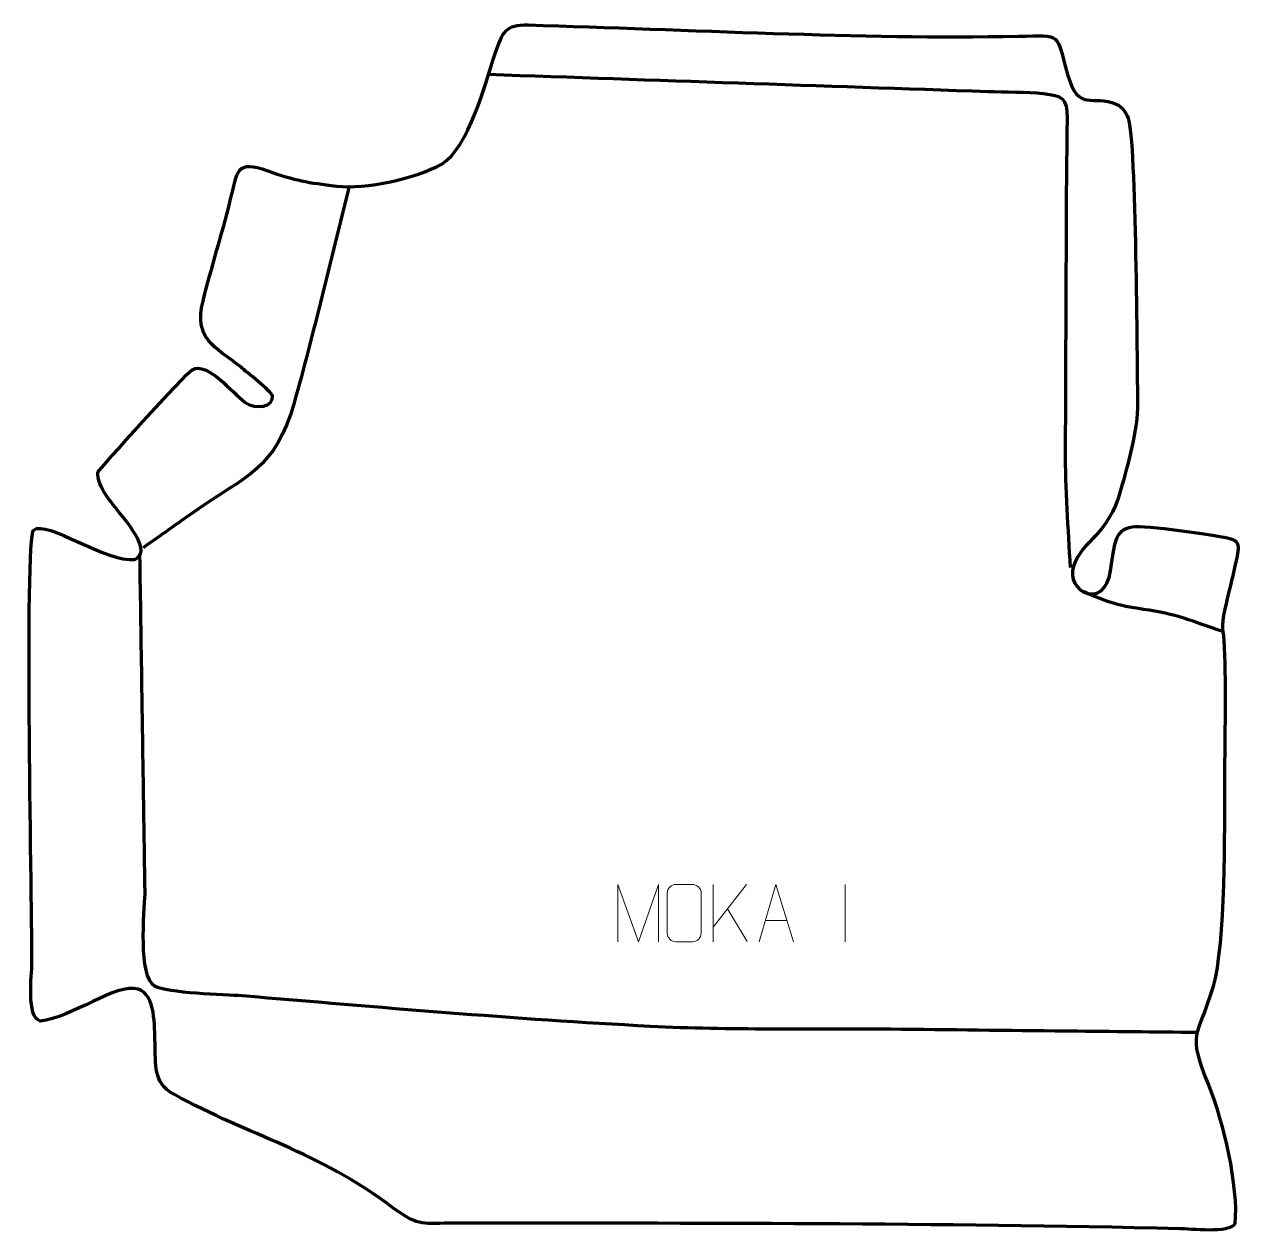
# Model space of a CAD drawing. Header units: millimetres. Extents: x -560 to -32, y 121 to 647.
import ezdxf

# ---------------------------------------------------------------- set-up
doc = ezdxf.new("R2010")
doc.units = ezdxf.units.MM
doc.header["$MEASUREMENT"] = 0
doc.layers.add('layer 2', color=7, linetype='Continuous')
doc.layers.add('layer 3', color=7, linetype='Continuous')

msp = doc.modelspace()

# ---------------------------------------------------------------- linework, layer by layer
at = {"layer": 'layer 2', "color": 142, "lineweight": 158}
for points, knots in [([(-105.1313, 410.4757), (-106.0469, 427.5426), (-107.3433, 444.6138), (-107.2735, 461.7074), (-107.2735, 461.7074), (-107.2059, 478.2256), (-107.1384, 494.7438), (-107.0709, 511.262), (-107.0709, 511.262), (-106.989, 531.284), (-106.9072, 551.306), (-106.8253, 571.3281), (-106.8253, 571.3281), (-106.7781, 582.8905), (-106.5296, 594.5133), (-106.4894, 606.0321), (-106.4894, 606.0321), (-106.459, 614.7654), (-108.4369, 615.6287), (-117.0201, 616.6158), (-117.0201, 616.6158), (-123.7456, 617.3892), (-134.02, 617.2946), (-141.1474, 617.5386), (-141.1474, 617.5386), (-213.5371, 620.0171), (-285.927, 622.4956), (-358.3167, 624.974)], [0, 0, 0, 0, 0.125, 0.125, 0.125, 0.125, 0.25, 0.25, 0.25, 0.25, 0.375, 0.375, 0.375, 0.375, 0.5, 0.5, 0.5, 0.5, 0.625, 0.625, 0.625, 0.625, 0.75, 0.75, 0.75, 0.75, 1, 1, 1, 1]), ([(-419.1168, 575.7215), (-426.9983, 544.7497), (-434.235, 512.7815), (-442.9198, 482.1249), (-442.9198, 482.1249), (-451.1507, 453.0702), (-463.4921, 450.7494), (-486.408, 434.742), (-486.408, 434.742), (-493.8324, 429.5559), (-501.1953, 424.2795), (-508.5928, 419.0548)], [0, 0, 0, 0, 0.25, 0.25, 0.25, 0.25, 0.5, 0.5, 0.5, 0.5, 1, 1, 1, 1]), ([(-510.1132, 415.6329), (-509.8225, 396.6146), (-509.5319, 377.5963), (-509.2413, 358.5779), (-509.2413, 358.5779), (-509.0959, 349.0688), (-508.9506, 339.5596), (-508.8053, 330.0505), (-508.8053, 330.0505), (-508.6448, 319.5404), (-508.4841, 309.0303), (-508.3235, 298.5202), (-508.3235, 298.5202), (-508.3235, 298.5202), (-508.3006, 297.0187), (-508.3006, 297.0187), (-508.3006, 297.0187), (-508.1552, 287.5095), (-508.0099, 278.0004), (-507.8646, 268.4912), (-507.8646, 268.4912), (-508.1232, 260.4848), (-511.0273, 232.584), (-503.5636, 228.4165), (-503.5636, 228.4165), (-498.1666, 225.4031), (-473.0727, 224.6455), (-465.4962, 224.2325), (-465.4962, 224.2325), (-406.3509, 219.2147), (-347.264, 214.0622), (-287.9783, 210.9325), (-287.9783, 210.9325), (-253.1567, 209.1308), (-218.1977, 210.0114), (-183.338, 209.6784), (-183.338, 209.6784), (-157.8913, 209.4048), (-132.4445, 209.131), (-106.9978, 208.8574), (-106.9978, 208.8574), (-106.9978, 208.8574), (-105.4985, 208.8412), (-105.4985, 208.8412), (-105.4985, 208.8412), (-87.0076, 208.6423), (-68.5166, 208.4435), (-50.0256, 208.2446)], [0, 0, 0, 0, 0.07692308, 0.07692308, 0.07692308, 0.07692308, 0.15384615, 0.15384615, 0.15384615, 0.15384615, 0.23076923, 0.23076923, 0.23076923, 0.23076923, 0.30769231, 0.30769231, 0.30769231, 0.30769231, 0.38461538, 0.38461538, 0.38461538, 0.38461538, 0.46153846, 0.46153846, 0.46153846, 0.46153846, 0.53846154, 0.53846154, 0.53846154, 0.53846154, 0.61538462, 0.61538462, 0.61538462, 0.61538462, 0.69230769, 0.69230769, 0.69230769, 0.69230769, 0.76923077, 0.76923077, 0.76923077, 0.76923077, 0.84615385, 0.84615385, 0.84615385, 0.84615385, 1, 1, 1, 1]), ([(-38.8509, 382.5906), (-51.9615, 387.117), (-59.3049, 390.335), (-73.4264, 392.2862), (-73.4264, 392.2862), (-85.408, 393.9416), (-88.8793, 395.4236), (-99.6442, 399.9923)], [0, 0, 0, 0, 0.33333333, 0.33333333, 0.33333333, 0.33333333, 1, 1, 1, 1])]:
    msp.add_open_spline(points, degree=3, knots=knots, dxfattribs=at)
at = {"layer": 'layer 3', "color": 242, "lineweight": 158}
msp.add_open_spline([(-528.2882, 452.0627), (-529.1083, 445.7079), (-521.0729, 437.3614), (-517.3643, 432.5254), (-517.3643, 432.5254), (-514.9581, 429.2775), (-504.7264, 417.1651), (-512.1565, 414.0114), (-512.1565, 414.0114), (-524.4855, 412.4029), (-550.6525, 431.4766), (-556.2116, 426.7872), (-556.2116, 426.7872), (-560.2745, 423.3598), (-556.8168, 255.7894), (-556.9295, 238.299), (-556.9295, 238.299), (-557.0646, 233.4655), (-559.4068, 214.5403), (-553.391, 213.1107), (-553.391, 213.1107), (-539.5775, 214.4189), (-520.3638, 229.8993), (-510.7358, 227.0021), (-510.7358, 227.0021), (-502.9223, 224.6508), (-503.7334, 210.4216), (-503.3837, 203.6277), (-503.3837, 203.6277), (-503.057, 194.4819), (-504.3158, 186.2074), (-495.2607, 181.2455), (-495.2607, 181.2455), (-461.5547, 162.7753), (-433.4812, 157.1188), (-399.303, 131.4554), (-399.303, 131.4554), (-388.6113, 123.4274), (-386.2191, 125.1549), (-373.1903, 125.1524), (-373.1903, 125.1524), (-268.6499, 125.1328), (-162.2544, 125.1979), (-57.7668, 122.7593), (-57.7668, 122.7593), (-53.1208, 122.6508), (-35.8061, 120.5626), (-33.6328, 124.8987), (-33.6328, 124.8987), (-32.0342, 140.8016), (-38.7974, 169.9332), (-45.0023, 184.9002), (-45.0023, 184.9002), (-54.6733, 209.0995), (-50.05, 205.1329), (-43.1909, 227.7453), (-43.1909, 227.7453), (-37.6617, 247.0984), (-38.1906, 296.5017), (-38.1174, 318.9703), (-38.1174, 318.9703), (-38.0537, 337.4272), (-37.494, 357.4181), (-38.2187, 375.717), (-38.2187, 375.717), (-38.5754, 384.7221), (-40.025, 382.7101), (-37.8398, 393.1463), (-37.8398, 393.1463), (-36.8925, 397.6153), (-31.9459, 416.6767), (-32.1396, 419.2897), (-32.1396, 419.2897), (-32.352, 422.1532), (-34.0976, 422.7213), (-36.8172, 423.3905), (-36.8172, 423.3905), (-43.1655, 424.6654), (-72.5461, 429.0881), (-78.2888, 428.2165), (-78.2888, 428.2165), (-86.0699, 427.0357), (-86.0084, 420.2485), (-87.6701, 409.1104), (-87.6701, 409.1104), (-90.3066, 391.4376), (-107.4178, 399.9882), (-103.8865, 411.1256), (-103.8865, 411.1256), (-99.4626, 423.1899), (-88.8392, 424.0935), (-83.3121, 444.1221), (-83.3121, 444.1221), (-80.3113, 454.9959), (-75.7141, 470.7663), (-75.9463, 481.8603), (-75.9463, 481.8603), (-76.3078, 498.7884), (-76.444, 595.8817), (-80.0526, 606.0815), (-80.0526, 606.0815), (-81.0024, 608.7662), (-82.6045, 610.9427), (-85.2543, 612.1295), (-85.2543, 612.1295), (-95.5833, 616.7554), (-101.4242, 608.039), (-106.3988, 625.0831), (-106.3988, 625.0831), (-111.6966, 643.235), (-108.1557, 642.1405), (-127.8776, 641.6873), (-127.8776, 641.6873), (-197.4648, 640.4243), (-271.2363, 644.6334), (-341.0554, 646.6152), (-341.0554, 646.6152), (-351.1024, 646.9004), (-352.0339, 643.5155), (-355.3803, 634.1528), (-355.3803, 634.1528), (-359.7723, 621.2043), (-366.8257, 593.1742), (-378.694, 586.0881), (-378.694, 586.0881), (-389.9128, 579.7754), (-411.6772, 574.9972), (-424.5106, 576.4975), (-424.5106, 576.4975), (-436.5427, 577.9484), (-442.8653, 578.8806), (-454.3093, 583.1928), (-454.3093, 583.1928), (-468.2499, 588.1065), (-467.5407, 583.0641), (-470.6389, 570.164), (-470.6389, 570.164), (-474.2855, 555.479), (-478.899, 541.0288), (-482.5061, 526.4094), (-482.5061, 526.4094), (-486.5719, 509.9317), (-477.6046, 506.8717), (-465.9634, 497.6067), (-465.9634, 497.6067), (-463.9035, 495.9672), (-452.6515, 487.0197), (-452.3096, 485.1258), (-452.3096, 485.1258), (-451.4767, 480.5131), (-459.3806, 478.8533), (-464.2853, 482.469), (-464.2853, 482.469), (-469.8477, 486.5695), (-480.5949, 500.3415), (-487.2366, 496.5787), (-487.2366, 496.5787), (-489.7241, 495.1695), (-528.1226, 452.6064), (-528.2882, 452.0627)], degree=3, knots=[0, 0, 0, 0, 0.02439024, 0.02439024, 0.02439024, 0.02439024, 0.04878049, 0.04878049, 0.04878049, 0.04878049, 0.07317073, 0.07317073, 0.07317073, 0.07317073, 0.09756098, 0.09756098, 0.09756098, 0.09756098, 0.12195122, 0.12195122, 0.12195122, 0.12195122, 0.14634146, 0.14634146, 0.14634146, 0.14634146, 0.17073171, 0.17073171, 0.17073171, 0.17073171, 0.19512195, 0.19512195, 0.19512195, 0.19512195, 0.2195122, 0.2195122, 0.2195122, 0.2195122, 0.24390244, 0.24390244, 0.24390244, 0.24390244, 0.26829268, 0.26829268, 0.26829268, 0.26829268, 0.29268293, 0.29268293, 0.29268293, 0.29268293, 0.31707317, 0.31707317, 0.31707317, 0.31707317, 0.34146341, 0.34146341, 0.34146341, 0.34146341, 0.36585366, 0.36585366, 0.36585366, 0.36585366, 0.3902439, 0.3902439, 0.3902439, 0.3902439, 0.41463415, 0.41463415, 0.41463415, 0.41463415, 0.43902439, 0.43902439, 0.43902439, 0.43902439, 0.46341463, 0.46341463, 0.46341463, 0.46341463, 0.48780488, 0.48780488, 0.48780488, 0.48780488, 0.51219512, 0.51219512, 0.51219512, 0.51219512, 0.53658537, 0.53658537, 0.53658537, 0.53658537, 0.56097561, 0.56097561, 0.56097561, 0.56097561, 0.58536585, 0.58536585, 0.58536585, 0.58536585, 0.6097561, 0.6097561, 0.6097561, 0.6097561, 0.63414634, 0.63414634, 0.63414634, 0.63414634, 0.65853659, 0.65853659, 0.65853659, 0.65853659, 0.68292683, 0.68292683, 0.68292683, 0.68292683, 0.70731707, 0.70731707, 0.70731707, 0.70731707, 0.73170732, 0.73170732, 0.73170732, 0.73170732, 0.75609756, 0.75609756, 0.75609756, 0.75609756, 0.7804878, 0.7804878, 0.7804878, 0.7804878, 0.80487805, 0.80487805, 0.80487805, 0.80487805, 0.82926829, 0.82926829, 0.82926829, 0.82926829, 0.85365854, 0.85365854, 0.85365854, 0.85365854, 0.87804878, 0.87804878, 0.87804878, 0.87804878, 0.90243902, 0.90243902, 0.90243902, 0.90243902, 0.92682927, 0.92682927, 0.92682927, 0.92682927, 0.95121951, 0.95121951, 0.95121951, 0.95121951, 1, 1, 1, 1], dxfattribs=at)
at = {"layer": 'layer 3', "color": 250, "lineweight": 9}
for points, knots in [([(-302.02, 247.6071), (-302.02, 247.6071), (-302.02, 272.565), (-302.02, 272.565), (-302.02, 272.565), (-302.02, 272.565), (-293.0949, 247.6071), (-293.0949, 247.6071), (-293.0949, 247.6071), (-293.0949, 247.6071), (-284.335, 272.5645), (-284.335, 272.5645), (-284.335, 272.5645), (-284.335, 272.5645), (-284.335, 247.6071), (-284.335, 247.6071)], [0, 0, 0, 0, 0.2, 0.2, 0.2, 0.2, 0.4, 0.4, 0.4, 0.4, 0.6, 0.6, 0.6, 0.6, 1, 1, 1, 1]), ([(-276.6971, 272.5625), (-274.3714, 272.5625), (-272.0453, 272.5625), (-269.7192, 272.5625), (-269.7192, 272.5625), (-267.7726, 272.5981), (-265.7812, 271.1065), (-265.7545, 268.6689), (-265.7545, 268.6689), (-265.7549, 262.922), (-265.7549, 257.1747), (-265.7545, 251.427), (-265.7545, 251.427), (-265.8943, 249.1036), (-267.5715, 247.624), (-269.7192, 247.6132), (-269.7192, 247.6132), (-272.0511, 247.6136), (-274.383, 247.6136), (-276.7145, 247.6132), (-276.7145, 247.6132), (-278.6395, 247.5078), (-280.6116, 249.3923), (-280.6004, 251.4096), (-280.6004, 251.4096), (-280.6001, 257.1797), (-280.6001, 262.9494), (-280.6004, 268.7187), (-280.6004, 268.7187), (-280.5962, 270.8568), (-278.8495, 272.576), (-276.6971, 272.5625)], [0, 0, 0, 0, 0.11111111, 0.11111111, 0.11111111, 0.11111111, 0.22222222, 0.22222222, 0.22222222, 0.22222222, 0.33333333, 0.33333333, 0.33333333, 0.33333333, 0.44444444, 0.44444444, 0.44444444, 0.44444444, 0.55555556, 0.55555556, 0.55555556, 0.55555556, 0.66666667, 0.66666667, 0.66666667, 0.66666667, 0.77777778, 0.77777778, 0.77777778, 0.77777778, 1, 1, 1, 1]), ([(-240.624, 247.6093), (-240.624, 247.6093), (-233.253, 272.5628), (-233.253, 272.5628), (-233.253, 272.5628), (-233.253, 272.5628), (-225.6831, 247.6093), (-225.6831, 247.6093)], [0, 0, 0, 0, 0.33333333, 0.33333333, 0.33333333, 0.33333333, 1, 1, 1, 1])]:
    msp.add_open_spline(points, degree=3, knots=knots, dxfattribs=at)
for points in [[(-260.5282, 272.5628), (-260.5282, 272.5628), (-260.5282, 247.6092), (-260.5282, 247.6092)], [(-246.152, 272.5628), (-246.152, 272.5628), (-260.5282, 253.9231), (-260.5282, 253.9231)], [(-203.1536, 272.5731), (-203.1536, 272.5731), (-203.1536, 247.599), (-203.1536, 247.599)], [(-245.8267, 247.705), (-245.8267, 247.705), (-254.2972, 262.0186), (-254.2972, 262.0186)], [(-237.9014, 256.8587), (-237.9014, 256.8587), (-228.4057, 256.8587), (-228.4057, 256.8587)]]:
    msp.add_open_spline(points, degree=3, dxfattribs=at)

doc.saveas('drawing.dxf')
